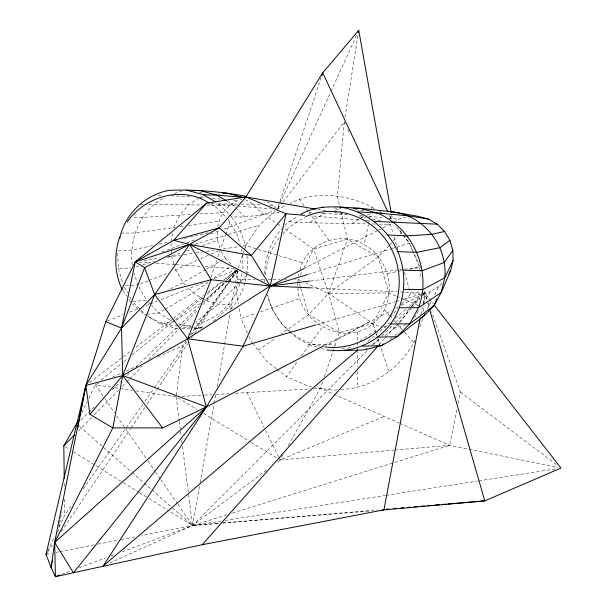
<?xml version="1.0" encoding="UTF-8"?>
<svg xmlns="http://www.w3.org/2000/svg" width="607" height="607" viewBox="0 0 607 607"><rect width="100%" height="100%" fill="white"/><g stroke="black" fill="none" stroke-linecap="round" stroke-linejoin="round"><path stroke-width="0.46" stroke-dasharray="3.04 2.28" d="M237.891 270.745L236.389 293.765L238.232 303.819M297.612 286.345L297.794 283.742M297.862 282.87L298.113 279.402L295.305 279.41M298.363 275.904L298.485 274.159M423.291 311.474L423.762 305.951M423.845 305.033L424.877 293.067L424.376 290.184M283.037 201.919L344.268 121.863L337.424 196.547L339.981 207.442M176.409 394.922L182.57 345.8L185.894 341.195M345.004 117.197L358.16 34.083M199.46 486.344L192.51 525.533L108.312 563.615M200.12 482.618L214.021 404.247M214.188 403.314L215.842 393.981M217.162 386.522L224.438 345.466M224.605 344.533L230.068 313.751M230.728 310.018L235.364 283.894M235.524 282.961L237.678 270.828M420.833 314.472L422.237 307.028M422.942 303.303L424.877 293.067L397.532 291.815M57.87 532.385L59.463 524.023M59.638 523.09L61.762 511.936M170.878 241.632L172.623 232.883M232.337 513.105L449.597 445.303L456.889 409.528M458.194 403.109L460.44 392.107L431.6 311.801M217.814 227.177C219.559 214.423 229.082 202.526 241.715 199.293M241.973 273.522C239.143 297.885 219.893 319.828 195.416 323.88M297.923 288.082C299.585 326.247 350.383 349.298 377.44 319.677C398.298 297.46 390.149 258.878 364.185 244.469L368.419 224.446M368.608 223.535L369.382 219.893M369.572 218.983L370.725 213.527M371.689 208.975L372.076 207.154C347.007 194.43 315.67 190.317 289.971 203.421M238.285 268.135L243.931 251.032M244.234 250.137L245.721 245.638L259.083 225.318L275.214 211.236M321.217 77.347L277.316 209.4L285.753 205.416M299.987 269.766C306.634 242.83 340.853 230.341 364.185 244.469M322.499 382.076L320.367 388.275L288.029 445.963M324.328 376.757L334.662 346.665M334.965 345.785L339.503 332.59L328.546 293.424L313.569 249.014L282.665 227.481M210.819 277.52L216.661 260.562M217.89 256.989L225.265 235.569M225.569 234.674L229.871 222.177M340.967 389.421C371.651 388.609 399.118 368.942 413.936 342.689L414.9 340.041M419.748 326.794L422.654 318.85M277.702 208.542L279.66 204.24M280.055 203.375L330.557 92.332M330.952 91.467L356.4 35.517M81.907 412.859L87.165 401.804M88.789 398.397L95.261 384.792L98.721 383.245M47.657 550.981L54.554 536.497M59.023 527.126L64.706 515.191L72.878 503.582M120.778 233.141L135.004 232.944L173.67 227.64L179.793 215.022L188.868 204.642L198.019 198.701M300.26 275.183L302.4 270.957M304.122 267.581L313.569 249.014L347.454 239.219L378.176 256.92L388.966 292.938L372.804 323.448L376.044 333.213M427.442 308.811L431.676 300.564M434.635 294.79L438.861 286.542L442.67 282.642M277.907 461.661L280.176 459.969L283.408 454.203M414.3 317.947L419.141 309.942M423.011 303.538L430.264 291.535L438.861 286.542M47.619 552.036L52.908 544.168M61.368 531.588L130.649 428.58M131.18 427.798L144.929 407.35M147.046 404.209L156.56 390.058M157.092 389.269L187.768 343.661M191.471 338.16L192.525 336.589M194.642 333.44L228.49 283.12M229.021 282.331L237.481 269.751L228.74 282.126M83.235 488.87L125.74 428.474M126.286 427.7L142.637 404.467M144.815 401.371L154.079 388.207M154.626 387.433L186.781 341.749M191.683 334.783L228.202 282.9M277.035 369.246L286.542 376.659L297.559 361.385M301.413 356.036L322.347 327.006M190.332 335.049L229.135 281.261M229.689 280.487L238.012 268.962L224.765 279.713M399.421 323.387L396.697 327.15L383.578 336.369M399.96 322.636L410.848 307.59M411.394 306.831L420.097 294.79M277.885 208.656L282.467 202.67M390.506 317.036L397.828 308.629M401.493 304.418L410.651 293.909L420.643 294.038M379.094 344.814L384.739 338.433M385.369 337.72L396.652 324.965M399.163 322.127L411.076 308.66M411.705 307.954L419.862 298.735M422.366 295.905L424.877 293.067L433.019 303.538M279.228 237.861C270.881 248.665 265.623 262.505 265.585 276.231M283.021 233.771L289.349 226.965L306.118 216.426M389.057 245.569L378.176 256.92L328.546 293.424L308.743 314.661L281.147 334.062M389.694 244.902L397.38 236.889M399.937 234.219L401.219 232.883M78.44 430.97L91.733 417.472M94.396 414.771L118.327 390.468M122.318 386.416L126.309 382.372M126.977 381.697L128.972 379.671M129.632 378.996L142.266 366.165M148.912 359.42L178.837 329.04M179.497 328.364L198.117 309.464M202.768 304.744L224.711 282.467M227.367 279.766L236.677 270.312L225.015 281.436M240.084 282.156L218.338 304.198L195.598 322.363M240.744 281.489L247.99 274.144M367.288 350.679L192.51 525.533L121.757 551.915M373.313 344.647L379.337 338.623M382.015 335.944L392.729 325.223M395.415 322.545L408.807 309.145M411.485 306.467L419.52 298.424M423.534 294.403L424.877 293.067L427.116 299.312M80.746 419.976L91.687 409.467M92.37 408.815L95.792 405.529M112.196 389.77L120.406 381.894M127.242 375.331L129.291 373.358M136.127 366.795L199.035 306.391M203.14 302.453L224.332 282.096M213.338 321.202L232.011 304.418L218.338 304.198L205.052 300.253L227.337 281.238M228.05 280.624L240.273 270.198M367.759 341.513L390.172 322.499M395.233 318.205L406.075 309.009M408.974 306.558L419.816 297.362M423.428 294.289L424.877 293.067L427.495 302.142M101.149 380.012L123.221 362.106M123.957 361.506L128.373 357.925M132.053 354.943L174.733 320.314M175.469 319.714L202.692 297.62M207.108 294.038L221.821 282.103M191.197 325.883L189.733 327.052L181.63 327.977M89.601 382.63L122.576 357.371M123.327 356.795L131.575 350.482M136.067 347.037L172.798 318.91M173.549 318.334L203.527 295.374M208.026 291.929L220.766 282.172M223.771 279.873L236.51 270.115M389.876 339.366L392.13 337.674M395.134 335.413L399.641 332.021M266.572 470.144L192.51 525.533L141.522 535.579M208.338 282.043L193.018 292.87L165.339 309.175M213.702 278.249L231.32 265.798M258.157 350.239L275.017 338.38M365.05 349.374L367.364 347.743M372 344.495L380.49 338.531M200.431 303.454L173.511 322.127L158.829 313.007L151.765 305.67M162.691 198.618C139.018 211.668 128.494 240.971 132.546 266.89M347.91 348.441L351.87 345.929M359.792 340.906L376.416 330.36M284.865 225.523A73.03 68.955 63.4 0 1 289.053 221.699L297.87 216.183M289.053 221.699L309.168 222.754L324.282 213.361L347.515 214.886M309.168 222.754L351.787 223.619L360.346 218.368M361.127 217.89L364.238 215.978L358.661 215.614M393.723 222.261L398.837 219.157L406.682 216.949M164.527 309.653L158.829 313.007L146.818 314.16M205.781 269.508L183.026 282.574L167.79 290.002M206.6 269.045L225.296 258.316L230.85 263.992M289.911 332.166A73.03 68.955 63.4 0 0 309.244 344.799L328.964 344.26L367.698 322.689L381.962 326.847M324.889 345.178L391.265 310.587M395.468 308.394L397.987 307.081M401.348 305.329L422.358 294.38M423.193 293.94L424.877 293.067L421.243 294.129M303.879 268.643L377.842 230.448M378.677 230.015L382.046 228.278M382.88 227.845L390.445 223.937M197.169 260.327L173.132 271.048M200.606 258.772L210.037 254.5M210.902 254.113L220.333 249.841M112.553 377.068L121.195 373.214M126.385 370.892L136.757 366.264M157.501 356.999L182.57 345.8M278.932 457.443L280.176 459.969L384.17 416.432M107.507 320.928L123.274 314.646M129.405 312.21L139.913 308.022M146.044 305.579L149.55 304.19M150.422 303.841L157.433 301.049M160.938 299.653L202.973 282.915M214.362 278.378L236.26 269.66M148.062 280.866L137.69 284.933L134.208 273.226M148.927 280.533L168.807 272.74M61.618 574.343L70.465 571.043M79.305 567.742L105.838 557.848M111.149 555.875L113.797 554.881M161.917 252.011L183.223 244.151M186.774 242.838L195.651 239.56M210.735 233.983L219.613 230.706M224.051 229.067L274.652 210.386M167.046 257.444L182.191 252.466M186.607 250.957L191.03 249.447M202.518 245.532L217.549 240.402L217.109 230.622M247.428 332.917L240.911 318.44L256.078 313.303M260.54 311.793L299.797 298.492M226.912 514.797L192.51 525.533L169.99 511.58M308.227 274.318L391.401 248.711M392.304 248.43L395.923 247.315M396.826 247.041L409.482 243.141L413.762 252.595M174.414 193.405L181.493 191.251M198.421 197.116L200.302 197.214L202.913 196.425M136.226 266.731L138.942 265.912M142.569 264.819L154.353 261.268M194.93 244.249L227.458 234.651M228.361 234.385L259.083 225.318M316.702 324.677L394.876 301.831M395.787 301.565L399.421 300.503M403.056 299.441L420.332 294.395M335.155 210.227L340.588 208.664M366.886 215.227L371.309 213.968M423.254 293.363L430.264 291.535M406.47 324.677L396.697 327.15L390.248 327.021M184.475 238.392L208.042 232.785M152.645 245.577L131.673 250.114L118.327 250.516M159.026 244.196L167.229 242.421M46.033 554.388L51.595 553.296M56.231 552.385L59.008 551.831M59.941 551.649L94.237 544.896M97.947 544.16L117.417 540.329M121.127 539.593L135.96 536.671M387.372 273.416L397.456 271.519M398.374 271.344L402.039 270.654M409.376 269.273L420.385 267.201L414.156 253.453M221.502 521.011L192.51 525.533L171.189 506.83M225.243 520.427L385.157 495.479M386.09 495.335L477.739 481.032M478.673 480.888L557.226 468.634M143.707 260.608L159.618 258.279M168.04 257.042L180.211 255.251M183.951 254.705L192.373 253.468M196.114 252.914L202.67 251.958M206.41 251.404L213.899 250.312M223.255 248.931L239.166 246.601M242.914 246.047L245.721 245.638L257.414 249.166M173.67 227.64L175.522 227.375M180.15 226.715L184.786 226.047M188.489 225.523L219.059 221.153M190.15 325.269L179.672 325.868M229.742 214.984L231.677 216.949L244.697 216.987L279.948 212.298M310.602 280.95L398.807 269.903M399.74 269.789L403.496 269.318M404.437 269.197L420.385 267.201M337.249 389.861L333.524 390.293L315.746 387.57M201.987 327.932L193.109 328.971A70.541 64.395 70.8 0 0 204.081 326.589M148.093 316.285L159.823 323.592L172.6 322.226M280.176 459.969L394.064 450.106M395.005 450.03L449.597 445.303L558.182 467.481M222.686 522.984L377.311 509.948M132.622 301.482L146.628 300.328L138.631 286.557M222.686 523.067L370.71 510.965M125.452 285.738L136.75 284.994M181.834 396.447L203.557 395.165M204.498 395.111L212.055 394.664M215.826 394.444L229.044 393.662M235.653 393.268L310.018 388.89M313.781 388.662L320.367 388.275L398.807 422.889M190.188 214.446L142.402 217.465L132.956 217.443M199.642 213.93L223.27 212.625M117.591 253.385L118.395 268.514L130.702 267.915M321.505 348.479L326.763 350.049L330.489 349.935M378.373 211.957L383.95 211.926M237.307 279.645L255.084 279.569M260.691 279.546L264.44 279.531M268.18 279.516L271.921 279.501M272.854 279.501L280.335 279.47M285.017 279.455L286.883 279.448M237.481 204.111L218.786 203.869L216.358 202.427M241.154 204.119L260.327 204.559M140.285 204.506L144.034 204.567M148.723 204.635L202.093 204.961M351.787 223.619L367.781 223.9M372.486 223.983L375.308 224.029M379.072 224.097L390.362 224.294L393.002 233.338M383.806 326.885L386.568 326.945M192.518 327.112L189.733 327.052L177.115 323.22M193.443 327.135L202.715 327.332M178.109 328.637L176.227 328.592L159.823 323.592M181.857 328.721L192.169 328.948M158.055 195.34L162.691 195.454M206.812 205.075L229.484 205.614M326.763 350.049L330.383 350.148M310.799 287.855L396.591 291.777M171.106 195.758L189.945 196.698M269.379 205.083L272.998 205.295L276.587 208.914M308.826 212.442L313.371 212.716M321.558 213.201L324.282 213.361M333.926 207.928L339.601 208.284M139.056 262.11L150.361 262.892M156.022 263.286L174.869 264.591M175.81 264.652L201.251 266.42M205.022 266.678L234.241 268.704M177.919 325.792C167.001 325.815 157.076 321.065 147.418 316.513M313.242 216.024L359.2 219.833M365.771 220.379L371.393 220.849M199.248 192.07L202.07 192.313M211.282 203.633L236.753 205.856M237.694 205.94L271.655 208.907M200.302 197.214L205.849 197.723M212.321 198.314L220.645 199.081M233.589 200.272L237.284 200.613M368.912 216.411L382.008 217.61M388.556 218.209L398.837 219.157M355.323 209.734L363.623 210.538M218.034 193.944L219.916 194.21M111.073 387.137L95.261 384.792L104.396 398.01M114.791 387.683L132.463 390.301M136.18 390.855L176.174 396.781L197.131 409.513M380.194 212.23L382.015 212.503M312.044 387L309.274 386.576L286.542 376.659M317.575 209.468L325.951 210.933M334.328 212.397L345.497 214.347M359.458 216.782L365.975 217.921M372.493 219.059L382.729 220.849M320.337 346.218C310.169 343.797 299.775 339.852 291.914 332.826M245.698 271.761L249.31 272.809M328.964 344.26L335.041 346.073M341.984 348.145L346.331 349.442M309.244 344.799L318 347.424M258.309 249.439L302.385 262.732M395.893 295.905L388.966 292.938L328.546 293.424L305.716 282.908M396.758 296.277L400.225 297.764M401.09 298.136L418.413 305.564M399.672 423.269L449.597 445.303M300.647 280.571L298.113 279.402L299.198 283.014M266.921 201.721L272.998 205.295M245.342 199.574L253.089 204.142L263.423 214.582M227.17 201.251L231.973 204.096L244.697 216.987M210.773 204.142L216.38 207.473L227.162 218.429M203.588 413.435L250.342 441.843M251.154 442.336L278.56 458.991M204.248 299.759L193.018 292.87L188.018 287.726M65.419 446.82L69.441 449.309M73.462 451.798L95.178 465.25M95.982 465.751L122.531 482.193M123.335 482.686L138.616 492.156M139.42 492.649L148.267 498.135M149.072 498.628L169.186 511.086M147.311 315.799L144.967 314.343L133.267 302.157M268.173 217.382L276.564 223.232M277.323 223.763L281.898 226.95M372.076 207.154L374.314 208.816M460.44 392.107L557.188 465.197M276.306 368.677L266.799 361.264L253.559 344.366M138.039 308.993L132.273 303.925M140.892 311.376L145.164 314.95M291.193 332.211L281.868 324.146L272.406 309.843L267.619 295.101M79.487 426.41L131.378 471.92M132.091 472.542L143.464 482.519M144.178 483.142L151.28 489.371M151.993 490.001L170.476 506.208M218.786 203.869L229.097 214.332M185.522 285.146L183.026 282.574L175.719 270.032L174.945 267.414M148.556 302.332L151.12 305.002M384.39 309.813L388.791 314.707M389.421 315.405L392.562 318.903M393.192 319.608L395.703 322.4M396.333 323.106L401.993 329.396M404.505 332.196L413.936 342.689M396.53 227.056L402.395 234.348M402.987 235.076L409.482 243.141L413.466 252.724M252.99 343.63L251.26 341.43L248.961 336.324M399.854 230.379L402.676 234.12M403.245 234.871L409.482 243.141M299.259 199.028L304.19 205.902M306.383 208.952L308.584 212.002M309.13 212.769L311.323 215.819M311.869 216.578L328.865 240.235M104.935 398.791L114.602 412.783M116.756 415.894L147.38 460.22M147.918 460.994L154.899 471.1M155.438 471.882L160.271 478.877M160.809 479.659L177.464 503.757M178.003 504.538L192.51 525.533L218.907 523.371L192.51 525.533L188.572 494.515M122.72 290.305L126.954 296.466M129.079 299.547L131.727 303.401M228.429 219.719L237.254 234.765L240.122 244.492M221.236 251.381L225.296 258.316M124.473 287.422L127.645 292.893M129.906 296.793L131.264 299.137M246.988 392.6L263.992 427.131M265.654 430.5L278.514 456.601M344.268 121.863L345.087 123.562M347.948 129.488L349.177 132.03M389.694 215.864L391.743 220.098M389.755 215.788L391.765 220.068M413.822 253.589L419.612 267.528L421.053 277.725M428.398 302.878L429.999 307.339M376.34 334.108L377.516 337.659M377.812 338.547L388.715 371.408M299.471 283.924L300.564 287.536M300.837 288.439L308.743 314.661L339.503 332.59L372.804 323.448L328.546 293.424L347.454 239.219L340.201 208.353M171.584 256.078L174.687 266.541M118.395 268.514L122.796 283.264M241.427 248.908L242.33 254.295M217.549 240.402L219.825 248.126M394.049 236.95L397.744 249.606M404.33 272.209L410.651 293.909M427.753 303.045L429.066 307.582M239.067 308.386L240.911 318.44M391.636 215.166L392.471 219.84M176.174 396.781L179.156 420.272M179.277 421.212L180.469 430.613M180.583 431.554L181.182 436.251M181.66 440.007L182.017 442.829M182.495 446.585L188.458 493.574M170.969 243.437L171.318 250.661M171.364 251.564L171.493 254.272M242.368 255.213L242.952 268.901M64.296 483.324L64.365 488.946M64.501 499.258L64.706 515.191M357.273 331.877L357.348 341.301M357.356 342.242L357.409 348.835M357.417 349.776L357.553 366.734M357.591 371.446L357.72 387.463M231.677 216.949A70.541 64.395 70.8 0 1 246.078 249.158M247.026 255.6A70.541 64.395 70.8 0 1 246.912 272.247M246.799 273.158A70.541 64.395 70.8 0 1 245.016 282.149M244.78 283.021A70.541 64.395 70.8 0 1 229.696 310.253M289.22 331.528A73.03 68.955 63.4 0 1 267.224 295.025M264.933 282.179A73.03 68.955 63.4 0 1 264.728 279.379M264.637 273.772A73.03 68.955 63.4 0 1 281.602 229.006"/><path stroke-width="0.91" d="M358.456 32.217L358.752 30.35L322.712 72.855L245.911 196.949L219.256 227.883L189.566 244.378L144.603 267.71L121.506 328.068L85.853 385.498L46.033 554.388L51.14 567.712L55.427 576.65L202.245 544.699L383.912 509.888L484.803 500.881L560.967 468.05L434.18 305.033M420.127 318.189L383.912 509.888L382.023 510.047M51.845 563.994L51.14 567.712L54.66 542.43L85.853 385.498L105.755 321.627L135.285 261.845L206.57 203.216L245.911 196.949L315.716 209.142M52.202 562.135L52.559 560.276M77.704 428.269L78.591 423.618M78.94 421.759L85.853 385.498L122.728 375.536L187.609 338.812L270.259 286.011L303.879 268.643M119.723 238.634C124.458 214.332 145.141 194.528 169.505 190.295C195.249 189.346 221.039 191.6 246.336 196.349M330.383 350.148C353.456 353.16 376.628 342.28 390.688 324.047C405.476 303.037 407.616 275.199 397.858 251.647C387.251 228.338 365.414 210.849 339.928 207.025C326.703 206.365 312.711 207.336 301.072 214.18M344.867 350.535L364.276 349.913L381.613 345.58L397.13 336.68L423.64 316.232L433.975 305.678L441.175 292.582L450.69 270.555L453.072 260.646L452.814 250.35L449.924 240.38L444.605 231.442L437.222 224.165L428.307 219.036L418.481 216.418L393.245 211.873L359.64 208.284L339.928 207.025M119.647 237.056C114.048 254.272 114.268 273.059 122.189 289.531M321.816 75.549L322.712 72.855L387.752 211.509M437.032 298.894L433.975 305.678L409.748 323.766L397.13 336.68L377.979 337.128M357.971 32.072L358.752 30.35L391.143 212.367M77.453 422.214L63.811 445.819L64.236 478.635M46.845 552.689L46.033 554.388L47.088 552.818M453.072 260.646L444.719 277.839L441.175 292.582L418.534 307.696L409.748 323.766L390.688 324.047M424.908 313.758L423.64 316.232L420.454 318.06M448.922 273.765L450.69 270.555M452.814 250.35L444.316 262.49L422.32 270.661L403.276 270.229M324.047 345.618L206.41 406.925L162.608 427.927L112.819 427.897L89.942 414.338L122.728 375.536L154.671 294.554L189.566 244.378L251.397 255.479L270.259 286.011L310.799 287.855M202.245 544.699L377.842 346.225M206.57 203.216L173.678 240.326L135.285 261.845L121.506 328.068L122.728 375.536L112.819 427.897L54.66 542.43L55.427 576.65L59.85 575.004M127.204 221.995C144.648 196.395 182.608 185.264 209.172 203.186M63.811 445.819L74.449 435.022M357.637 350.095L103.16 565.944L206.41 406.925L243.066 346.195L270.259 286.011L286.041 213.77L245.911 196.949M383.867 343.888L381.613 345.58L362.341 346.149M449.924 240.38L439.999 247.618L416.986 252.33L397.858 251.647M307.324 274.592L270.259 286.011L211.16 279.736L154.671 294.554L121.506 328.068L105.755 321.627M315.792 324.942L243.066 346.195L187.609 338.812L154.671 294.554L144.603 267.71L135.285 261.845L189.566 244.378L270.259 286.011L309.669 281.071M306.118 216.426C333.44 204.513 366.385 214.696 384.443 237.823C402.684 261.617 404.634 296.489 387.008 321.171C372.637 339.814 348.099 350.072 324.73 346.901M444.605 231.442L432.063 234.279L407.214 235.873L387.972 234.97M386.742 509.152L388.632 508.992M393.344 508.59L396.174 508.355M400.886 507.96L403.716 507.718M407.487 507.399L410.317 507.164M414.088 506.845L417.859 506.526M420.689 506.284L424.46 505.972M427.282 505.73L432.002 505.335M434.832 505.092L439.544 504.698M441.426 504.538L446.145 504.136M448.027 503.977L484.803 500.881L429.589 309.403M192.631 190.606L200.12 190.522L216.752 195.075L245.296 197.51M222.541 193.178L227.132 193.132L240.691 196.827L242.246 197.745M353.289 208.322L359.64 208.284L377.463 213.072L407.813 215.773L428.307 219.036M390.453 211.889C422.882 213.725 448.156 245.941 444.719 277.839L422.844 289.569L403.837 289.387M399.527 307.757L418.534 307.696C432.207 271.253 413.177 228.171 377.463 213.072L357.918 211.866M186.554 190.097L203.383 194.718L216.752 195.075L226.365 200.773M437.222 224.165L374.329 221.396M321.627 207.154L323.516 207.268M304.805 215.326L286.041 213.77L251.397 255.479L219.256 227.883L173.678 240.326L189.566 244.378L211.16 279.736L187.609 338.812L206.41 406.925L73.439 572.811L54.66 542.43L206.41 406.925L122.728 375.536L162.608 427.927M203.383 194.718L215.546 201.941M85.853 385.498L89.942 414.338"/></g></svg>
